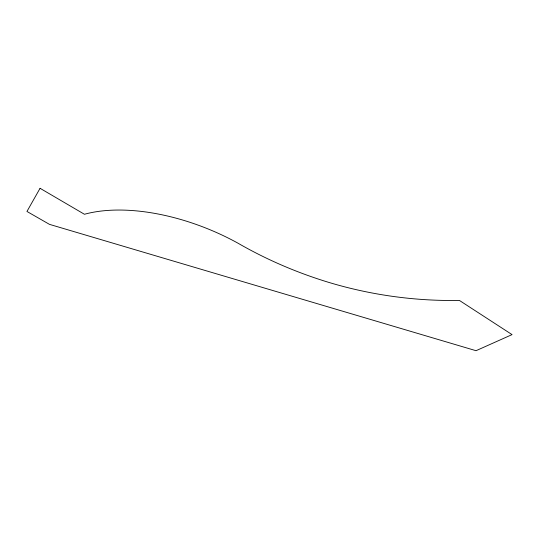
<?xml version="1.0" encoding="UTF-8"?>
<svg xmlns="http://www.w3.org/2000/svg" width="539" height="539" viewBox="0 0 539 539"><rect width="100%" height="100%" fill="white"/><g stroke="black" fill="none" stroke-linecap="round" stroke-linejoin="round"><path stroke-width="0.81" d="M40.061 188.3L26.95 211.456L49.467 224.359L476.018 350.7L512.05 334.611L459.403 300.432A362.484 306.172 6 0 1 328.022 282.16A405.517 354.184 1.6 0 1 237.948 243.17A145.287 74.544 22.3 0 0 84.434 214.273L40.061 188.3"/></g></svg>
